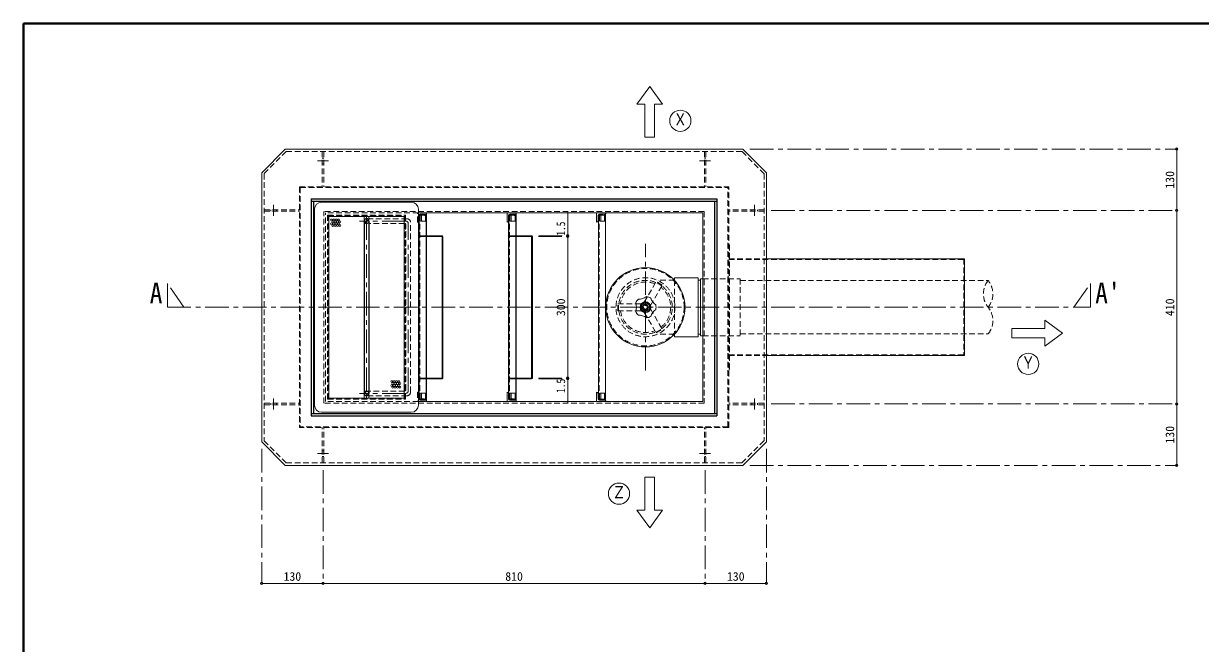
# Model space of a CAD drawing. Units: millimetres at full size, sheet at 1:10. Extents: x -2114 to 1936, y -1399 to 1411.
# Drawn here: x -2114 to 381, y 98 to 1411 of the extents above; entities that cross this region are included whole.
import ezdxf
from ezdxf.enums import TextEntityAlignment as Align

# ---------------------------------------------------------------- set-up
doc = ezdxf.new("R2010")
doc.units = ezdxf.units.MM
doc.header["$LTSCALE"] = 10
doc.header["$PDMODE"] = 32
doc.header["$PDSIZE"] = 5
doc.linetypes.add('CHAIN1', pattern=[8, 5, -1, 1, -1])
doc.linetypes.add('DASHED1', pattern=[1.8, 1.2, -0.6])
doc.layers.add('0-0_ﾚｲﾔ1', color=4, linetype='Continuous', lineweight=9)
doc.styles.add('ＭＳ ゴシック', font='')
doc.styles.get('ＭＳ ゴシック').set_extended_font_data('MS Gothic')

msp = doc.modelspace()

# ---------------------------------------------------------------- linework, layer by layer
at = {"layer": '0-0_ﾚｲﾔ1', "color": 1, "lineweight": 40}
msp.add_line((1936.08, 1411.36), (-2113.92, 1411.36), dxfattribs=at)
at = {"layer": '0-0_ﾚｲﾔ1', "color": 7, "lineweight": 18}
for p, q in [((-1558.92, 1145.36), (-1608.92, 1095.36)), ((-1558.92, 1145.36), (-588.92, 1145.36)), ((-538.92, 1095.36), (-588.92, 1145.36)), ((-538.92, 1095.36), (-538.92, 525.36)), ((-1291.92, 1032.86), (-1481.92, 1032.86)), ((-1496.92, 602.86), (-1496.92, 1017.86)), ((-1466.92, 617.86), (-1466.92, 1002.86)), ((-1466.92, 1002.86), (-1306.92, 1002.86)), ((-1391.92, 992.86), (-1391.92, 1002.86)), ((-1381.92, 992.86), (-1381.92, 1002.86)), ((-1306.92, 617.86), (-1306.92, 1002.86)), ((-1276.92, 602.86), (-1276.92, 1017.86)), ((-673.92, 1010.36), (-1276.92, 1010.36)), ((-1275.92, 1004.36), (-1275.92, 993.36)), ((-1272.92, 1007.36), (-1259.8, 1007.36)), ((-1261.92, 1007.36), (-1261.92, 1004.16)), ((-1259.8, 1007.36), (-1259.8, 992.36)), ((-1088.92, 990.36), (-1088.92, 1010.36)), ((-1085.92, 1004.36), (-1085.92, 993.36)), ((-1082.92, 1007.36), (-1069.8, 1007.36)), ((-1071.92, 1007.36), (-1071.92, 1004.16)), ((-1069.8, 1007.36), (-1069.8, 992.36)), ((-898.92, 990.36), (-898.92, 1010.36)), ((-895.92, 1004.36), (-895.92, 993.36)), ((-885.17, 1005.36), (-895.17, 1005.36)), ((-895.17, 615.36), (-895.17, 1005.36)), ((-892.92, 1007.36), (-879.8, 1007.36)), ((-881.92, 1007.36), (-881.92, 1004.16)), ((-880.17, 620.36), (-880.17, 1000.36)), ((-879.8, 1007.36), (-879.8, 992.36)), ((-673.92, 1010.36), (-673.92, 610.36)), ((-1260.17, 992.36), (-1259.8, 992.36)), ((-1070.17, 992.36), (-1069.8, 992.36)), ((-880.17, 992.36), (-879.8, 992.36)), ((-1391.92, 627.86), (-1391.92, 617.86)), ((-1381.92, 627.86), (-1381.92, 617.86)), ((-1275.92, 616.36), (-1275.92, 627.36)), ((-1260.17, 628.36), (-1259.8, 628.36)), ((-1259.8, 613.36), (-1259.8, 628.36)), ((-1088.92, 630.36), (-1088.92, 610.36)), ((-1085.92, 616.36), (-1085.92, 627.36)), ((-1070.17, 628.36), (-1069.8, 628.36)), ((-1069.8, 613.36), (-1069.8, 628.36)), ((-898.92, 630.36), (-898.92, 610.36)), ((-895.92, 616.36), (-895.92, 627.36)), ((-880.17, 628.36), (-879.8, 628.36)), ((-879.8, 613.36), (-879.8, 628.36)), ((-1466.92, 617.86), (-1306.92, 617.86)), ((-673.92, 610.36), (-1276.92, 610.36)), ((-1272.92, 613.36), (-1259.8, 613.36)), ((-1261.92, 613.36), (-1261.92, 616.56)), ((-1082.92, 613.36), (-1069.8, 613.36)), ((-1071.92, 613.36), (-1071.92, 616.56)), ((-885.17, 615.36), (-895.17, 615.36)), ((-892.92, 613.36), (-879.8, 613.36)), ((-881.92, 613.36), (-881.92, 616.56)), ((-1291.92, 587.86), (-1481.92, 587.86)), ((-588.92, 475.36), (-538.92, 525.36)), ((-588.92, 475.36), (-1558.92, 475.36))]:
    msp.add_line(p, q, dxfattribs=at)
at = {"layer": '0-0_ﾚｲﾔ1', "linetype": 'DASHED1'}
for p, q in [((-1556.85, 1140.36), (-1603.92, 1093.29)), ((-1556.85, 1140.36), (-590.99, 1140.36)), ((-1480.52, 1140.36), (-1480.52, 1065.36)), ((-1480.52, 1126.36), (-1477.32, 1126.36)), ((-1477.32, 1140.36), (-1477.32, 1065.36)), ((-670.52, 1140.36), (-670.52, 1065.36)), ((-670.52, 1126.36), (-667.32, 1126.36)), ((-667.32, 1140.36), (-667.32, 1065.36)), ((-543.92, 1093.29), (-590.99, 1140.36)), ((-1480.52, 1114.36), (-1477.32, 1114.36)), ((-670.52, 1114.36), (-667.32, 1114.36)), ((-1603.92, 1093.29), (-1603.92, 527.43)), ((-543.92, 1093.29), (-543.92, 527.43)), ((-1528.92, 1065.36), (-1528.92, 555.36)), ((-1528.92, 1065.36), (-618.92, 1065.36)), ((-1527.32, 1063.76), (-620.52, 1063.76)), ((-1527.32, 1063.76), (-1527.32, 556.96)), ((-620.52, 556.96), (-620.52, 1063.76)), ((-618.92, 555.36), (-618.92, 1065.36)), ((-1603.92, 1016.96), (-1528.92, 1016.96)), ((-1603.92, 1013.76), (-1528.92, 1013.76)), ((-1589.92, 1013.76), (-1589.92, 1016.96)), ((-1577.92, 1013.76), (-1577.92, 1016.96)), ((-670.92, 1013.36), (-1476.92, 1013.36)), ((-1473.92, 610.36), (-1473.92, 1010.36)), ((-1276.92, 1010.36), (-1473.92, 1010.36)), ((-1469.42, 615.36), (-1469.42, 1005.36)), ((-1469.42, 1005.36), (-1304.42, 1005.36)), ((-1468.42, 616.36), (-1468.42, 1004.36)), ((-1468.42, 1004.36), (-1305.42, 1004.36)), ((-1305.42, 616.36), (-1305.42, 1004.36)), ((-1304.42, 615.36), (-1304.42, 1005.36)), ((-1278.92, 990.36), (-1278.92, 1010.36)), ((-1272.92, 992.36), (-1272.92, 1005.36)), ((-1269.92, 992.36), (-1269.92, 1007.36)), ((-1261.92, 1004.16), (-1261.92, 992.36)), ((-1082.92, 992.36), (-1082.92, 1005.36)), ((-1079.92, 992.36), (-1079.92, 1007.36)), ((-1071.92, 1004.16), (-1071.92, 992.36)), ((-893.67, 615.36), (-893.67, 1005.36)), ((-892.92, 992.36), (-892.92, 1005.36)), ((-889.92, 992.36), (-889.92, 1007.36)), ((-881.92, 1004.16), (-881.92, 992.36)), ((-670.92, 1013.36), (-670.92, 607.36)), ((-543.92, 1016.96), (-618.92, 1016.96)), ((-543.92, 1013.76), (-618.92, 1013.76)), ((-569.92, 1013.76), (-569.92, 1016.96)), ((-557.92, 1013.76), (-557.92, 1016.96)), ((-1305.93, 987.86), (-1381.92, 987.86)), ((-1300.93, 997.86), (-1379.42, 997.86)), ((-1303.43, 635.36), (-1303.43, 985.36)), ((-1293.43, 630.36), (-1293.43, 990.36)), ((-1260.17, 992.36), (-1272.92, 992.36)), ((-1070.17, 992.36), (-1082.92, 992.36)), ((-880.17, 992.36), (-892.92, 992.36)), ((-1273.67, 960.36), (-1260.17, 960.36)), ((-1272.92, 961.86), (-1260.17, 961.86)), ((-1083.67, 960.36), (-1070.17, 960.36)), ((-1082.92, 961.86), (-1070.17, 961.86)), ((-618.92, 942.86), (-617.32, 942.86)), ((-617.32, 942.86), (-617.32, 677.86)), ((-618.92, 912.86), (-538.92, 912.86)), ((-618.92, 911.26), (-120.52, 911.26)), ((-120.52, 912.86), (-120.52, 707.86)), ((-620.52, 875.86), (-618.92, 875.86)), ((-120.52, 873.36), (-118.92, 873.36)), ((-797.79, 821.26), (-772.67, 864.78)), ((-784.8, 813.76), (-759.68, 857.28)), ((-760.43, 855.98), (-773.42, 863.48)), ((-759.68, 857.28), (-772.67, 864.78)), ((-733.92, 867.36), (-769.78, 867.36)), ((-733.92, 867.58), (-733.92, 753.15)), ((-594.92, 866.96), (-68.92, 866.96)), ((-853.92, 817.86), (-803.67, 817.86)), ((-853.92, 802.86), (-853.92, 817.86)), ((-853.92, 802.86), (-803.67, 802.86)), ((-852.42, 802.86), (-852.42, 817.86)), ((-795.42, 819.89), (-803.67, 815.13)), ((-803.67, 817.86), (-803.67, 802.86)), ((-795.42, 800.84), (-803.67, 805.6)), ((-784.8, 813.76), (-797.79, 821.26)), ((-784.8, 806.97), (-797.79, 799.47)), ((-797.79, 799.47), (-772.67, 755.95)), ((-787.17, 815.13), (-787.17, 805.6)), ((-784.8, 806.97), (-759.68, 763.45)), ((-773.42, 757.25), (-760.43, 764.75)), ((-772.67, 755.95), (-759.68, 763.45)), ((-733.92, 753.36), (-769.78, 753.36)), ((-673.92, 749.86), (-594.92, 749.86)), ((-594.92, 753.76), (-68.92, 753.76)), ((-620.52, 744.86), (-618.92, 744.86)), ((-120.52, 747.36), (-118.92, 747.36)), ((-618.92, 709.46), (-120.52, 709.46)), ((-618.92, 707.86), (-538.92, 707.86)), ((-618.92, 677.86), (-617.32, 677.86)), ((-1273.67, 660.36), (-1260.17, 660.36)), ((-1272.92, 658.86), (-1260.17, 658.86)), ((-1083.67, 660.36), (-1070.17, 660.36)), ((-1082.92, 658.86), (-1070.17, 658.86)), ((-1305.93, 632.86), (-1381.92, 632.86)), ((-1278.92, 630.36), (-1278.92, 610.36)), ((-1260.17, 628.36), (-1272.92, 628.36)), ((-1272.92, 628.36), (-1272.92, 615.36)), ((-1269.92, 628.36), (-1269.92, 613.36)), ((-1261.92, 616.56), (-1261.92, 628.36)), ((-1070.17, 628.36), (-1082.92, 628.36)), ((-1082.92, 628.36), (-1082.92, 615.36)), ((-1079.92, 628.36), (-1079.92, 613.36)), ((-1071.92, 616.56), (-1071.92, 628.36)), ((-880.17, 628.36), (-892.92, 628.36)), ((-892.92, 628.36), (-892.92, 615.36)), ((-889.92, 628.36), (-889.92, 613.36)), ((-881.92, 616.56), (-881.92, 628.36)), ((-1603.92, 606.96), (-1528.92, 606.96)), ((-1603.92, 603.76), (-1528.92, 603.76)), ((-1589.92, 606.96), (-1589.92, 603.76)), ((-1577.92, 606.96), (-1577.92, 603.76)), ((-1276.92, 610.36), (-1473.92, 610.36)), ((-1469.42, 615.36), (-1304.42, 615.36)), ((-1468.42, 616.36), (-1305.42, 616.36)), ((-1300.93, 622.86), (-1379.42, 622.86)), ((-543.92, 606.96), (-618.92, 606.96)), ((-543.92, 603.76), (-618.92, 603.76)), ((-569.92, 606.96), (-569.92, 603.76)), ((-557.92, 606.96), (-557.92, 603.76)), ((-618.92, 555.36), (-1528.92, 555.36)), ((-620.52, 556.96), (-1527.32, 556.96)), ((-1480.52, 480.36), (-1480.52, 555.36)), ((-1477.32, 480.36), (-1477.32, 555.36)), ((-670.52, 480.36), (-670.52, 555.36)), ((-667.32, 480.36), (-667.32, 555.36)), ((-1603.92, 527.43), (-1556.85, 480.36)), ((-590.99, 480.36), (-543.92, 527.43)), ((-1480.52, 506.36), (-1477.32, 506.36)), ((-670.52, 506.36), (-667.32, 506.36)), ((-590.99, 480.36), (-1556.85, 480.36)), ((-1480.52, 494.36), (-1477.32, 494.36)), ((-670.52, 494.36), (-667.32, 494.36))]:
    msp.add_line(p, q, dxfattribs=at)
at = {"layer": '0-0_ﾚｲﾔ1', "linetype": 'CHAIN1'}
for p, q in [((-573.92, 1145.36), (331.08, 1145.36)), ((-1467.32, 1120.36), (-1490.52, 1120.36)), ((-657.32, 1120.36), (-680.52, 1120.36)), ((-1583.92, 1026.96), (-1583.92, 1003.76)), ((-563.92, 1026.96), (-563.92, 1003.76)), ((-1386.92, 1002.86), (-1386.92, 617.86)), ((-528.92, 1015.36), (331.08, 1015.36)), ((-1303.43, 992.86), (-1401.92, 992.86)), ((-1298.43, 632.86), (-1298.43, 987.86)), ((-1022.42, 960.36), (-960.17, 960.36)), ((-1021.67, 961.86), (-960.17, 961.86)), ((-795.42, 676.36), (-795.42, 944.36)), ((-1773.92, 810.36), (-1808.92, 860.36)), ((-1808.92, 810.36), (-1808.92, 860.36)), ((113.08, 810.36), (148.08, 860.36)), ((148.08, 810.36), (148.08, 860.36)), ((-1808.92, 810.36), (148.08, 810.36)), ((-1022.42, 660.36), (-960.17, 660.36)), ((-1021.67, 658.86), (-960.17, 658.86)), ((-1303.43, 627.86), (-1401.92, 627.86)), ((-1583.92, 593.76), (-1583.92, 616.96)), ((-563.92, 593.76), (-563.92, 616.96)), ((-528.92, 605.36), (331.08, 605.36)), ((-1608.92, 510.36), (-1608.92, 225.36)), ((-1467.32, 500.36), (-1490.52, 500.36)), ((-657.32, 500.36), (-680.52, 500.36)), ((-538.92, 510.36), (-538.92, 225.36)), ((-573.92, 475.36), (331.08, 475.36)), ((-1478.92, 465.36), (-1478.92, 225.36)), ((-668.92, 465.36), (-668.92, 225.36))]:
    msp.add_line(p, q, dxfattribs=at)
at = {"layer": '0-0_ﾚｲﾔ1'}
for p, q in [((331.08, 1145.36), (331.08, 1015.36)), ((-1272.92, 1005.36), (-1272.92, 1007.36)), ((-1082.92, 1005.36), (-1082.92, 1007.36)), ((-960.17, 1011.86), (-960.17, 960.36)), ((-892.92, 1005.36), (-892.92, 1007.36)), ((331.08, 1015.36), (331.08, 605.36)), ((-1226.67, 961.86), (-1260.17, 961.86)), ((-1227.42, 960.36), (-1260.17, 960.36)), ((-1226.67, 959.61), (-1226.67, 661.11)), ((-1225.17, 960.36), (-1225.17, 660.36)), ((-1036.67, 961.86), (-1070.17, 961.86)), ((-1037.42, 960.36), (-1070.17, 960.36)), ((-1036.67, 959.61), (-1036.67, 661.11)), ((-1035.17, 960.36), (-1035.17, 660.36)), ((-960.17, 960.36), (-960.17, 660.36)), ((-538.92, 912.86), (-118.92, 912.86)), ((-118.92, 912.86), (-118.92, 707.86)), ((-733.92, 872.86), (-733.92, 867.58)), ((-678.92, 867.36), (-683.92, 867.36)), ((-678.92, 870.86), (-678.92, 749.86)), ((-678.92, 870.86), (-673.92, 870.86)), ((-678.92, 753.36), (-683.92, 753.36)), ((-678.92, 749.86), (-673.92, 749.86)), ((-538.92, 707.86), (-118.92, 707.86)), ((-1227.42, 660.36), (-1260.17, 660.36)), ((-1226.67, 658.86), (-1260.17, 658.86)), ((-1037.42, 660.36), (-1070.17, 660.36)), ((-1036.67, 658.86), (-1070.17, 658.86)), ((-960.17, 608.86), (-960.17, 660.36)), ((-1272.92, 615.36), (-1272.92, 613.36)), ((-1082.92, 615.36), (-1082.92, 613.36)), ((-892.92, 615.36), (-892.92, 613.36)), ((331.08, 605.36), (331.08, 475.36)), ((-1478.92, 225.36), (-1608.92, 225.36)), ((-668.92, 225.36), (-1478.92, 225.36)), ((-538.92, 225.36), (-668.92, 225.36))]:
    msp.add_line(p, q, dxfattribs=at)
at = {"layer": '0-0_ﾚｲﾔ1', "color": 5, "lineweight": 25}
for p, q in [((-1503.92, 1040.36), (-643.92, 1040.36)), ((-1503.92, 1035.36), (-643.92, 1035.36)), ((-1498.92, 1035.36), (-1498.92, 585.36)), ((-648.92, 1035.36), (-648.92, 585.36)), ((-643.92, 1040.36), (-643.92, 580.36)), ((-1265.17, 1005.36), (-1275.17, 1005.36)), ((-1260.17, 1000.36), (-1260.17, 620.36)), ((-1075.17, 1005.36), (-1085.17, 1005.36)), ((-1070.17, 1000.36), (-1070.17, 620.36)), ((-1391.92, 992.86), (-1391.92, 627.86)), ((-1381.92, 992.86), (-1381.92, 627.86)), ((-1503.92, 585.36), (-643.92, 585.36))]:
    msp.add_line(p, q, dxfattribs=at)
at = {"layer": '0-0_ﾚｲﾔ1', "color": 7, "linetype": 'DASHED1', "lineweight": 18}
for p, q in [((-1273.67, 615.36), (-1273.67, 1005.36)), ((-1083.67, 615.36), (-1083.67, 1005.36))]:
    msp.add_line(p, q, dxfattribs=at)
at = {"layer": '0-0_ﾚｲﾔ1', "color": 1, "lineweight": 40}
msp.add_lwpolyline([(1936.08, -1398.64), (-2113.92, -1398.64), (-2113.92, 1411.36)], dxfattribs=at)
at = {"layer": '0-0_ﾚｲﾔ1'}
for points in [[(-796.42, 1170.36), (-776.42, 1170.36), (-776.42, 1240.36), (-758.92, 1240.36), (-786.42, 1277.86), (-813.92, 1240.36), (-796.42, 1240.36)], [(-18.92, 765.36), (-18.92, 745.36), (51.08, 745.36), (51.08, 727.86), (88.58, 755.36), (51.08, 782.86), (51.08, 765.36)], [(-776.42, 450.36), (-796.42, 450.36), (-796.42, 380.36), (-813.92, 380.36), (-786.42, 342.86), (-758.92, 380.36), (-776.42, 380.36)]]:
    msp.add_lwpolyline(points, close=True, dxfattribs=at)
at = {"layer": '0-0_ﾚｲﾔ1', "color": 7, "lineweight": 18}
msp.add_lwpolyline([(-1608.92, 1095.36), (-1608.92, 525.36), (-1558.92, 475.36)], dxfattribs=at)
at = {"layer": '0-0_ﾚｲﾔ1', "color": 5, "lineweight": 25}
for points in [[(-1503.92, 1040.36), (-1503.92, 580.36), (-643.92, 580.36)], [(-1265.17, 615.36), (-1275.17, 615.36), (-1275.17, 1005.36)], [(-1075.17, 615.36), (-1085.17, 615.36), (-1085.17, 1005.36)]]:
    msp.add_lwpolyline(points, dxfattribs=at)
at = {"layer": '0-0_ﾚｲﾔ1', "linetype": 'DASHED1'}
for points in [[(-670.92, 607.36), (-1476.92, 607.36), (-1476.92, 1013.36)], [(-673.92, 870.86), (-594.92, 870.86), (-594.92, 749.86)]]:
    msp.add_lwpolyline(points, dxfattribs=at)
at = {"layer": '0-0_ﾚｲﾔ1'}
for points in [[(-733.92, 872.86), (-683.92, 872.86), (-683.92, 747.86)], [(-733.92, 753.15), (-733.92, 747.86), (-683.92, 747.86)]]:
    msp.add_lwpolyline(points, dxfattribs=at)
at = {"layer": '0-0_ﾚｲﾔ1', "color": 7, "lineweight": 18}
for centre, radius in [((-721.42, 1205.36), 22.5), ((-795.42, 810.36), 84), ((-795.42, 810.36), 11.5), ((-795.42, 810.36), 10.5), ((-795.42, 810.36), 6.5), ((16.08, 690.36), 22.5), ((-851.42, 415.36), 22.5)]:
    msp.add_circle(centre, radius, dxfattribs=at)
at = {"layer": '0-0_ﾚｲﾔ1'}
for centre in [(-1460.92, 995.18), (-1460.92, 987.18), (-1458.42, 991.18), (-1458.42, 983.18), (-1455.92, 995.18), (-1455.92, 987.18), (-1453.42, 991.18), (-1453.42, 983.18), (-1450.92, 995.18), (-1450.92, 987.18), (-1448.42, 991.18), (-1448.42, 983.18), (-1445.92, 995.18), (-1445.92, 987.18), (-1443.42, 991.18), (-1443.42, 983.18), (-1333.39, 652.72), (-1330.89, 648.72), (-1328.39, 652.72), (-1325.89, 648.72), (-1323.39, 652.72), (-1320.89, 648.72), (-1318.39, 652.72), (-1315.89, 648.72), (-1333.39, 644.72), (-1330.89, 640.72), (-1328.39, 644.72), (-1325.89, 640.72), (-1323.39, 644.72), (-1320.89, 640.72), (-1318.39, 644.72), (-1315.89, 640.72)]:
    msp.add_circle(centre, 2, dxfattribs=at)
at = {"layer": '0-0_ﾚｲﾔ1', "linetype": 'DASHED1'}
for radius in [82, 62.5, 5, 4]:
    msp.add_circle((-795.42, 810.36), radius, dxfattribs=at)
at = {"layer": '0-0_ﾚｲﾔ1', "color": 7, "lineweight": 18}
for centre, radius, start, end in [((-1481.92, 1017.86), 15, 90, 180), ((-1291.92, 1017.86), 15, 0, 90), ((-1272.92, 1004.36), 3, 90, 180), ((-1261.92, 1010.36), 3, 270, 0), ((-1082.92, 1004.36), 3, 90, 180), ((-1071.92, 1010.36), 3, 270, 0), ((-892.92, 1004.36), 3, 90, 180), ((-885.17, 1000.36), 5, 0, 90), ((-881.92, 1010.36), 3, 270, 0), ((-1278.92, 993.36), 3, 311.81032, 0), ((-1088.92, 993.36), 3, 270, 0), ((-898.92, 993.36), 3, 270, 0), ((-795.42, 810.36), 22.5, 131.57818, 156.42182), ((-809.91, 854.94), 27.75, 269.07536, 306.92464), ((-795.42, 810.36), 22.5, 59.57818, 84.42182), ((-757.5, 837.91), 27.75, 197.07536, 234.92464), ((-842.29, 810.36), 27.75, 341.07536, 18.92464), ((-795.42, 810.36), 22.5, 203.57818, 228.42182), ((-757.5, 782.81), 27.75, 125.07536, 162.92464), ((-795.42, 810.36), 22.5, 347.57818, 12.42182), ((-809.91, 765.79), 27.75, 53.07536, 90.92464), ((-795.42, 810.36), 22.5, 275.57818, 300.42182), ((-1278.92, 627.36), 3, 0, 48.18968), ((-1088.92, 627.36), 3, 0, 90), ((-898.92, 627.36), 3, 0, 90), ((-1481.92, 602.86), 15, 180, 270), ((-1291.92, 602.86), 15, 270, 0), ((-1272.92, 616.36), 3, 180, 270), ((-1261.92, 610.36), 3, 0, 90), ((-1082.92, 616.36), 3, 180, 270), ((-1071.92, 610.36), 3, 0, 90), ((-892.92, 616.36), 3, 180, 270), ((-885.17, 620.36), 5, 270, 0), ((-881.92, 610.36), 3, 0, 90)]:
    msp.add_arc(centre, radius, start, end, dxfattribs=at)
at = {"layer": '0-0_ﾚｲﾔ1', "linetype": 'DASHED1'}
for centre, radius, start, end in [((-1379.42, 1000.36), 2.5, 180, 270), ((-1381.92, 997.86), 10, 180, 270), ((-1305.93, 985.36), 2.5, 0, 90), ((-1300.93, 990.36), 7.5, 0, 90), ((-1278.92, 993.36), 3, 270, 311.81032), ((-1273.67, 961.86), 1.5, 180, 270), ((-1272.92, 962.61), 0.75, 180, 270), ((-1083.67, 961.86), 1.5, 180, 270), ((-1082.92, 962.61), 0.75, 180, 270), ((-795.42, 810.36), 57, 67.56084, 172.43916), ((-795.42, 810.36), 53.5, 68.05866, 171.94134), ((-795.42, 810.36), 53.5, 308.05866, 51.94134), ((-795.42, 810.36), 57, 307.56084, 52.43916), ((-33.88, 838.66), 45.04, 141.07758, 218.92242), ((-103.97, 838.66), 45.04, 321.07758, 38.92242), ((-795.42, 810.36), 57, 187.56084, 292.43916), ((-795.42, 810.36), 53.5, 188.05866, 291.94134), ((-103.97, 782.06), 45.04, 321.07758, 38.92242), ((-1273.67, 658.86), 1.5, 90, 180), ((-1272.92, 658.11), 0.75, 90, 180), ((-1083.67, 658.86), 1.5, 90, 180), ((-1082.92, 658.11), 0.75, 90, 180), ((-1381.92, 622.86), 10, 90, 180), ((-1305.93, 635.36), 2.5, 270, 0), ((-1300.93, 630.36), 7.5, 270, 0), ((-1278.92, 627.36), 3, 48.18968, 90), ((-1379.42, 620.36), 2.5, 90, 180)]:
    msp.add_arc(centre, radius, start, end, dxfattribs=at)
at = {"layer": '0-0_ﾚｲﾔ1', "color": 5, "lineweight": 25}
for centre, start, end in [((-1265.17, 1000.36), 0, 90), ((-1075.17, 1000.36), 0, 90), ((-1386.92, 992.86), 0, 180), ((-1386.92, 627.86), 180, 0), ((-1265.17, 620.36), 270, 0), ((-1075.17, 620.36), 270, 0)]:
    msp.add_arc(centre, 5, start, end, dxfattribs=at)
at = {"layer": '0-0_ﾚｲﾔ1', "color": 7, "linetype": 'DASHED1', "lineweight": 18}
for centre, start, end in [((-1386.92, 992.86), 180, 0), ((-1386.92, 627.86), 0, 180)]:
    msp.add_arc(centre, 5, start, end, dxfattribs=at)
at = {"layer": '0-0_ﾚｲﾔ1', "linetype": 'CHAIN1'}
for centre, start, end in [((-1381.92, 997.86), 180, 270), ((-1303.43, 987.86), 0, 90), ((-1381.92, 622.86), 90, 180), ((-1303.43, 632.86), 270, 0)]:
    msp.add_arc(centre, 5, start, end, dxfattribs=at)
at = {"layer": '0-0_ﾚｲﾔ1'}
for centre, radius, start, end in [((-1227.42, 959.61), 0.75, 0, 90), ((-1226.67, 960.36), 1.5, 0, 90), ((-1037.42, 959.61), 0.75, 0, 90), ((-1036.67, 960.36), 1.5, 0, 90), ((-1227.42, 661.11), 0.75, 270, 0), ((-1226.67, 660.36), 1.5, 270, 0), ((-1037.42, 661.11), 0.75, 270, 0), ((-1036.67, 660.36), 1.5, 270, 0)]:
    msp.add_arc(centre, radius, start, end, dxfattribs=at)
at = {"layer": '0-0_ﾚｲﾔ1', "color": 1}
for p in [(331.08, 1145.36), (331.08, 1015.36), (-960.17, 961.86), (-960.17, 960.36), (-960.17, 660.36), (-960.17, 658.86), (331.08, 605.36), (331.08, 475.36), (-1608.92, 225.36), (-1478.92, 225.36), (-668.92, 225.36), (-538.92, 225.36)]:
    msp.add_point(p, dxfattribs=at)

# ---------------------------------------------------------------- texts
at = {"layer": '0-0_ﾚｲﾔ1', "color": 7, "style": 'ＭＳ ゴシック'}
for s, height, width, p in [('Ｘ', 25.66, 0.85, (-736.42, 1187.86)), ('A', 43.99, 0.9, (-1846.42, 805.36)), ("A'", 43.99, 0.9, (158.08, 805.36)), ('Ｙ', 25.66, 0.85, (1.08, 672.86)), ('Ｚ', 25.66, 0.85, (-866.42, 397.86))]:
    msp.add_text(s, height=height, dxfattribs=dict(at, width=width)).set_placement(p, align=Align.BOTTOM_LEFT)
for s, p in [('130', (331.08, 1061.61)), ('300', (-960.17, 791.61)), ('410', (331.08, 791.61)), ('130', (331.08, 521.61))]:
    msp.add_text(s, height=18.33, rotation=90, dxfattribs=at).set_placement(p, align=Align.BOTTOM_LEFT)
at = {"layer": '0-0_ﾚｲﾔ1', "color": 7, "style": 'ＭＳ ゴシック', "width": 0.8}
for p in [(-960.17, 961.86), (-960.17, 628.86)]:
    msp.add_text('1.5', height=18.33, rotation=90, dxfattribs=at).set_placement(p, align=Align.BOTTOM_LEFT)
at = {"layer": '0-0_ﾚｲﾔ1', "color": 7, "style": 'ＭＳ ゴシック'}
for s, p in [('130', (-1562.67, 225.36)), ('810', (-1092.67, 225.36)), ('130', (-622.67, 225.36))]:
    msp.add_text(s, height=18.33, dxfattribs=at).set_placement(p, align=Align.BOTTOM_LEFT)

doc.saveas('drawing.dxf')
